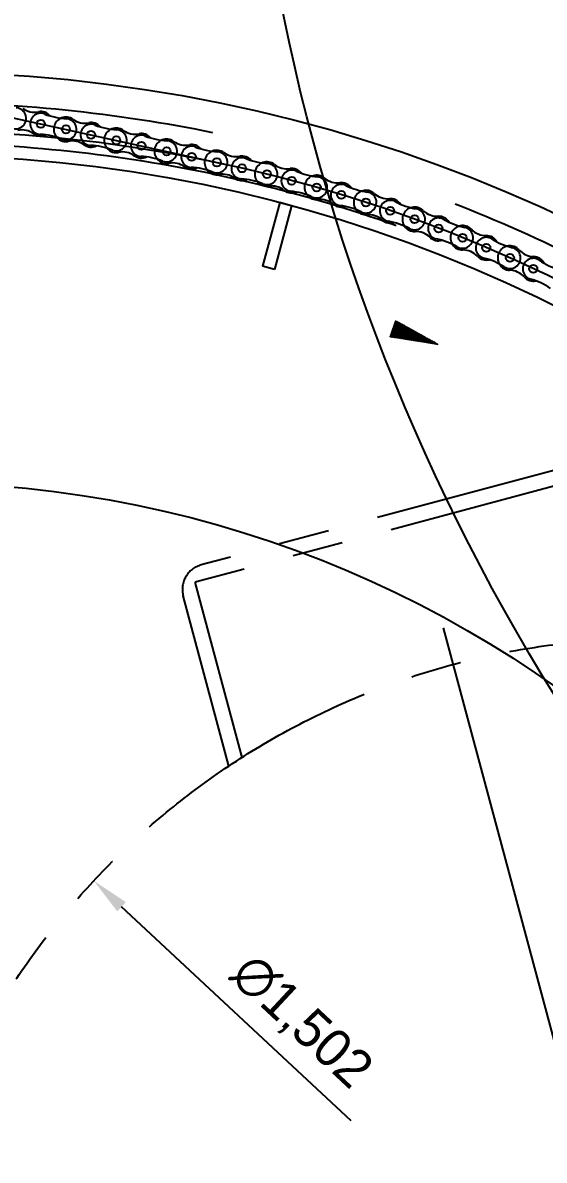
# Model space of a CAD drawing. Header units: millimetres. Extents: x 10462777 to 22643323, y 453826 to 1389191.
# Drawn here: x 11306075 to 11306589, y 595340 to 596462 of the extents above; entities that cross this region are included whole.
import ezdxf

# ---------------------------------------------------------------- set-up
doc = ezdxf.new("R2010")
doc.units = ezdxf.units.MM
doc.header["$LTSCALE"] = 200
doc.header["$MEASUREMENT"] = 0
doc.header["$PDMODE"] = 35
doc.header["$PDSIZE"] = -5
for name, pattern in [('CENTER', [2, 1.25, -0.25, 0.25, -0.25]), ('HIDDEN', [3.75, 2.5, -1.25]), ('PHANTOM', [2.5, 1.25, -0.25, 0.25, -0.25, 0.25, -0.25])]:
    doc.linetypes.add(name, pattern=pattern)
doc.layers.get('0').update_dxf_attribs({"linetype": 'CONTINUOUS'})
doc.layers.get('DEFPOINTS').update_dxf_attribs({"linetype": 'CONTINUOUS'})
for name, color, linetype in [('1', 1, 'CENTER'), ('7', 7, 'CONTINUOUS'), ('CENTER', 1, 'CONTINUOUS'), ('H', 30, 'CONTINUOUS'), ('HIDDEN', 7, 'HIDDEN')]:
    doc.layers.add(name, color=color, linetype=linetype)
doc.layers.add('LAYOUT', color=8, linetype='CONTINUOUS', lineweight=25)
doc.styles.get("Standard").update_dxf_attribs({"font": 'SYMBOL'})
doc.dimstyles.new('ROMANS', dxfattribs={"dimtxt": 2.5, "dimasz": 2.5, "dimexe": 1.25, "dimexo": 0.625, "dimtad": 1, "dimdec": 4, "dimdsep": 46, "dimlunit": 6, "dimtxsty": 'Standard', "dimcen": 2.5, "dimadec": 0, "dimazin": 0, "dimtfac": 1, "dimtdec": 4, "dimtmove": 0, "dimatfit": 3, "dimfxl": 1, "dimtolj": 1, "dimtzin": 0, "dimarcsym": 0})

# ---------------------------------------------------------------- blocks, each defined once
blk = doc.blocks.new('r710ic')
at = {"layer": 'LAYOUT', "color": 3}
blk.add_circle((272041.4, 104232.6), 2050.1, dxfattribs=at)
blk = doc.blocks.new('*D360')
at = {"layer": '7', "color": 1, "lineweight": -2, "transparency": 16777216}
for p, q in [((11304453.2, 596019.1), (11304722.6, 595821.3)), ((11307179, 594017.6), (11304752.8, 595799.1)), ((11307209.2, 593995.5), (11307239.4, 593973.3))]:
    blk.add_line(p, q, dxfattribs=at)
at = {"layer": '7', "color": 1, "transparency": 16777216}
for points in [[(11304726.3, 595826.4), (11304718.9, 595816.3), (11304752.8, 595799.1)], [(11307212.9, 594000.5), (11307205.5, 593990.4), (11307179, 594017.6)]]:
    blk.add_solid(points, dxfattribs=at)
at = {"layer": 'DEFPOINTS', "color": 0, "transparency": 16777216}
for p in [(11304752.8, 595799.1), (11307179, 594017.6)]:
    blk.add_point(p, dxfattribs=at)
at = {"layer": '7', "color": 4, "transparency": 16777216, "insert": (11304555.1, 595990), "char_height": 37.5, "attachment_point": 5, "rotation": 323.7114}
blk.add_mtext('\\A1;∅3,010', dxfattribs=at)
blk = doc.blocks.new('A$C08586AF6')
at = {"layer": '7', "color": 71, "linetype": 'PHANTOM'}
for p, q in [((1462.6, 991), (1636.3, 991)), ((1467.5, 976), (1646.3, 976)), ((1646.3, 526), (1646.3, 976)), ((1661.3, 536), (1661.3, 966))]:
    blk.add_line(p, q, dxfattribs=at)
blk.add_circle((751, 751), 751, dxfattribs=at)
blk.add_arc((1636.3, 966), 25, 0, 90, dxfattribs=at)
blk = doc.blocks.new('*D362')
at = {"layer": '7', "color": 1, "lineweight": -2, "transparency": 16777216}
blk.add_line((11306398.8, 595379), (11306172.4, 595590.1), dxfattribs=at)
at = {"layer": '7', "color": 1, "transparency": 16777216}
blk.add_solid([(11306176.6, 595594.7), (11306168.1, 595585.6), (11306145, 595615.7)], dxfattribs=at)
at = {"layer": 'DEFPOINTS', "color": 0, "transparency": 16777216}
for p in [(11306145, 595615.7), (11307243.5, 594591.4)]:
    blk.add_point(p, dxfattribs=at)
at = {"layer": '7', "color": 4, "transparency": 16777216, "insert": (11306349, 595475.9), "char_height": 37.5, "attachment_point": 5, "rotation": 317.0003}
blk.add_mtext('\\A1;∅1,502', dxfattribs=at)

msp = doc.modelspace()

# ---------------------------------------------------------------- hatches: boundary and pattern name
at = {"layer": '1', "linetype": 'Continuous'}
h = msp.add_hatch(dxfattribs=at)
h.set_pattern_fill('ANSI31', color=27, scale=0.300004, angle=315, style=0, pattern_type=0)
h.set_pattern_definition([(315, (11305118.15898, 603361.51223), (0.212135048, 0.212135048), [])])
h.paths.add_polyline_path([(11306484.96429, 596144.38123), (11306437.20645, 596151.99128), (11306442.68934, 596167.86651)], flags=0)

# ---------------------------------------------------------------- linework, layer by layer
at = {"color": 31}
for centre in [(11306092.68751, 596362.03547, 0), (11306117.49336, 596356.6151, 0), (11306117.502, 596356.6132, 0), (11306117.502, 596356.6132, 0), (11306117.51071, 596356.61159, 0), (11306142.31649, 596351.19092, 0), (11306167.12234, 596345.77055, 0), (11306167.13098, 596345.76865, 0), (11306167.13098, 596345.76865, 0), (11306167.13969, 596345.76704, 0), (11306191.94547, 596340.34637, 0), (11306216.75126, 596334.9257, 0), (11306216.75132, 596334.926, 0), (11306216.75996, 596334.9241, 0), (11306216.75996, 596334.9241, 0), (11306241.56575, 596329.50342, 0), (11306266.3716, 596324.08306, 0), (11306266.38024, 596324.08115, 0), (11306291.08035, 596318.19226, 0), (11306315.82187, 596312.48548, 0), (11306315.83049, 596312.48348, 0), (11306340.35643, 596305.91162, 0), (11306364.88244, 596299.34007, 0), (11306364.89098, 596299.33776, 0), (11306389.17117, 596291.90923, 0), (11306413.45145, 596284.481, 0), (11306413.45991, 596284.47839, 0), (11306437.46444, 596276.20234, 0), (11306461.46907, 596267.92658, 0), (11306461.47743, 596267.92368, 0), (11306485.17674, 596258.8103, 0), (11306508.87615, 596249.69721, 0), (11306508.8844, 596249.69402, 0), (11306532.24928, 596239.75454, 0), (11306555.61427, 596229.81535, 0), (11306555.62241, 596229.81187, 0), (11306578.62408, 596219.05854, 0)]:
    msp.add_circle(centre, 3.97, dxfattribs=at)
for centre, radius, start, end in [((11306067.87302, 596367.45775, 0), 10.4, 248.22129833, 87.12650239), ((11306086.62418, 596393.77889, 0), 20.26731, 234.53396141, 280.8138524), ((11306092.68751, 596362.03547, 0), 10.4, 68.22129233, 267.12651141), ((11306092.68751, 596362.03547, 0), 12.05, 40.22120231, 100.81384238), ((11306121.37861, 596433.84573, 0), 66.92976, 248.22129833, 267.12651141), ((11306117.502, 596356.6132, 0), 12.05, 54.53395234, 168.91741557), ((11306117.502, 596356.6132, 0), 10.4, 248.22129833, 87.12650239), ((11306136.25316, 596382.93434, 0), 20.26731, 234.53396141, 280.8138524), ((11306073.93635, 596335.71433, 0), 20.26731, 54.53395234, 100.81384238), ((11306117.502, 596356.6132, 0), 12.05, 168.91741557, 280.8138524), ((11306142.31649, 596351.19092, 0), 10.4, 68.22129233, 267.12651141), ((11306142.31649, 596351.19092, 0), 12.05, 40.22120231, 100.81384238), ((11306171.00759, 596423.00118, 0), 66.92976, 248.22129833, 267.12651141), ((11306167.13098, 596345.76865, 0), 12.05, 54.53395234, 168.91741557), ((11306167.13098, 596345.76865, 0), 10.4, 248.22129833, 87.12650239), ((11306185.88214, 596372.08979, 0), 20.26731, 234.53396141, 280.8138524), ((11306092.68751, 596362.03547, 0), 12.05, 234.53396141, 295.12660238), ((11306088.8109, 596284.80294, 0), 66.92976, 68.22129233, 87.12650239), ((11306123.56533, 596324.86978, 0), 20.26731, 54.53395234, 100.81384238), ((11306167.13098, 596345.76865, 0), 12.05, 168.91741557, 280.8138524), ((11306191.94547, 596340.34637, 0), 10.4, 68.22129233, 267.12651141), ((11306191.94547, 596340.34637, 0), 12.05, 40.22120231, 100.81384238), ((11306220.63657, 596412.15663, 0), 66.92976, 248.22129833, 267.12651141), ((11306216.75126, 596334.9257, 0), 12.05, 54.53395234, 168.91741557), ((11306216.75996, 596334.9241, 0), 10.4, 248.22129833, 87.12650239), ((11306235.50242, 596361.24684, 0), 20.26731, 234.53396141, 280.8138524), ((11306142.31649, 596351.19092, 0), 12.05, 234.53396141, 295.12660238), ((11306138.43988, 596273.95839, 0), 66.92976, 68.22129233, 87.12650239), ((11306173.19431, 596314.02523, 0), 20.26731, 54.53395234, 100.81384238), ((11306191.94547, 596340.34637, 0), 12.05, 234.53396141, 295.12660238), ((11306216.75126, 596334.9257, 0), 12.05, 168.91741557, 280.8138524), ((11306241.56575, 596329.50342, 0), 10.4, 68.22129233, 267.12651141), ((11306241.56575, 596329.50342, 0), 12.05, 40.22120231, 100.81384238), ((11306270.25684, 596401.31368, 0), 66.92976, 248.22129833, 267.12651141), ((11306266.3302, 596323.90105, 0), 12.05, 53.8715534, 168.25501659), ((11306266.38024, 596324.08115, 0), 10.4, 248.22129833, 87.12650239), ((11306285.3844, 596350.00366, 0), 20.26731, 233.87156244, 280.15145337), ((11306188.06886, 596263.11384, 0), 66.92976, 68.22129233, 87.12650239), ((11306222.81459, 596303.18229, 0), 20.26731, 54.53395234, 100.81384238), ((11306241.56575, 596329.50342, 0), 12.05, 234.53396141, 295.12660238), ((11306266.3302, 596323.90105, 0), 12.05, 168.25501659, 280.15145337), ((11306291.08035, 596318.19226, 0), 10.4, 67.55889342, 266.46411234), ((11306291.08035, 596318.19226, 0), 12.05, 39.55880333, 100.15144335), ((11306320.59971, 596389.66603, 0), 66.92976, 247.5588994, 266.46411234), ((11306315.82187, 596312.48548, 0), 12.05, 51.86038012, 166.24384342), ((11306315.83049, 596312.48348, 0), 10.4, 247.5588994, 86.46410335), ((11306335.78039, 596337.90331, 0), 20.26731, 231.86038918, 278.14028017), ((11306237.68914, 596252.2709, 0), 66.92976, 68.22129233, 87.12650239), ((11306272.02615, 596292.08966, 0), 20.26731, 53.8715534, 100.15144335), ((11306291.08035, 596318.19226, 0), 12.05, 233.87156244, 294.46420337), ((11306315.82187, 596312.48548, 0), 12.05, 166.24384342, 278.14028017), ((11306340.35643, 596305.91162, 0), 10.4, 65.54772021, 264.45293916), ((11306340.35643, 596305.91162, 0), 12.05, 37.54763014, 98.14027016), ((11306372.36593, 596376.3054, 0), 66.92976, 245.54772624, 264.45293916), ((11306364.88244, 596299.34007, 0), 12.05, 49.849207, 164.23267016), ((11306364.89098, 596299.33776, 0), 10.4, 245.54772624, 84.45293021), ((11306385.72068, 596324.04181, 0), 20.26731, 229.84921604, 276.12910701), ((11306286.31113, 596241.00971, 0), 66.92976, 67.55889342, 86.46410335), ((11306320.39791, 596280.49379, 0), 20.26731, 51.86038012, 98.14027016), ((11306364.88244, 596299.34007, 0), 12.05, 164.23267016, 276.12910701), ((11306389.17117, 596291.90923, 0), 10.4, 63.53654696, 262.44176603), ((11306389.17117, 596291.90923, 0), 12.05, 35.5364569, 96.12909699), ((11306423.63139, 596361.13629, 0), 66.92976, 243.53655304, 262.44176603), ((11306340.35643, 596305.91162, 0), 12.05, 231.86038918, 292.45303019), ((11306332.88147, 596228.94399, 0), 66.92976, 65.54772021, 84.45293021), ((11306368.33293, 596267.20749, 0), 20.26731, 49.849207, 96.12909699), ((11306413.45145, 596284.481, 0), 12.05, 162.22149703, 274.11793381), ((11306413.45145, 596284.481, 0), 12.05, 47.8380338, 162.22149703), ((11306413.45991, 596284.47839, 0), 10.4, 243.53655304, 82.44175697), ((11306435.14375, 596308.43621, 0), 20.26731, 227.83804288, 274.11793381), ((11306437.46444, 596276.20234, 0), 10.4, 61.52537376, 260.43059278), ((11306437.46444, 596276.20234, 0), 12.05, 33.52528379, 94.11792381), ((11306389.17117, 596291.90923, 0), 12.05, 229.84921604, 290.44185697), ((11306378.99969, 596215.25134, 0), 66.92976, 63.53654696, 82.44175697), ((11306474.33291, 596344.17739, 0), 66.92976, 241.52537987, 260.43059278), ((11306461.46907, 596267.92658, 0), 12.05, 45.82686064, 160.2103238), ((11306461.47743, 596267.92368, 0), 10.4, 241.52537987, 80.43058382), ((11306483.9887, 596291.10576, 0), 20.26731, 225.82686958, 272.10676059), ((11306415.77214, 596252.24712, 0), 20.26731, 47.8380338, 94.11792381), ((11306437.46444, 596276.20234, 0), 12.05, 227.83804288, 288.43068382), ((11306424.60896, 596199.94863, 0), 66.92976, 61.52537376, 80.43058382), ((11306461.46907, 596267.92658, 0), 12.05, 160.2103238, 272.10676059), ((11306485.17674, 596258.8103, 0), 10.4, 59.51420069, 258.41941966), ((11306485.17674, 596258.8103, 0), 12.05, 31.51411056, 92.10675062), ((11306524.40804, 596325.44961, 0), 66.92976, 239.51420669, 258.41941966), ((11306462.6571, 596235.63112, 0), 20.26731, 45.82686064, 92.10675062), ((11306508.87615, 596249.69721, 0), 12.05, 158.19915064, 270.09558745), ((11306508.87615, 596249.69721, 0), 12.05, 43.81568739, 158.19915064), ((11306508.8844, 596249.69402, 0), 10.4, 239.51420669, 78.41941063), ((11306532.19537, 596272.07181, 0), 20.26731, 223.8156964, 270.09558745), ((11306485.17674, 596258.8103, 0), 12.05, 225.82686958, 286.41951063), ((11306469.6531, 596183.05472, 0), 66.92976, 59.51420069, 78.41941063), ((11306532.24928, 596239.75454, 0), 10.4, 57.50302751, 256.40824641), ((11306532.24928, 596239.75454, 0), 12.05, 29.50293739, 90.09557743), ((11306573.79508, 596304.976, 0), 66.92976, 237.50303341, 256.40824641), ((11306555.61427, 596229.81535, 0), 12.05, 41.80451431, 156.18797741), ((11306508.93006, 596217.37995, 0), 20.26731, 43.81568739, 90.09557743), ((11306532.24928, 596239.75454, 0), 12.05, 223.8156964, 284.40833744), ((11306514.07661, 596164.59042, 0), 66.92976, 57.50302751, 76.40823742), ((11306555.61427, 596229.81535, 0), 12.05, 156.18797741, 268.08441426), ((11306555.62241, 596229.81187, 0), 10.4, 237.50303341, 76.40823742), ((11306579.70435, 596251.35779, 0), 20.26731, 221.80452318, 268.08441426), ((11306578.62408, 596219.05854, 0), 12.05, 27.49176418, 88.08440421), ((11306578.62408, 596219.05854, 0), 10.4, 55.49185435, 254.39707322), ((11306622.43319, 596282.7818, 0), 66.92976, 235.49186028, 254.39707322), ((11306554.534, 596197.51611, 0), 20.26731, 41.80451431, 88.08440421), ((11306578.62408, 596219.05854, 0), 12.05, 221.80452318, 282.39716424), ((11306557.82476, 596144.57848, 0), 66.92976, 55.49185435, 74.39706431)]:
    msp.add_arc(centre, radius, start, end, dxfattribs=at)
at = {"layer": '7', "color": 4}
for radius in [1505, 1423]:
    msp.add_circle((11305965.89432, 594908.38292, 0), radius, dxfattribs=at)
at = {"layer": 'CENTER'}
for p, q in [((11305658.2686, 596456.46719, 0), (11306274.08201, 596322.23371, 0)), ((11306898.28121, 594341.89997, 0), (11306490.12357, 595865.16499, 0))]:
    msp.add_line(p, q, dxfattribs=at)
for radius in [1447.05, 1100]:
    msp.add_circle((11305965.89432, 594908.38292, 0), radius, dxfattribs=at)
at = {"layer": 'H'}
for p, q in [((11306328.39826, 596284.44828, 0), (11306311.57503, 596221.66311, 0)), ((11306339.98937, 596281.34246, 0), (11306323.16614, 596218.55728, 0)), ((11306339.98937, 596281.34246, 0), (11306328.39826, 596284.44828, 0)), ((11306323.16614, 596218.55728, 0), (11306311.57503, 596221.66311, 0))]:
    msp.add_line(p, q, dxfattribs=at)
at = {"layer": 'HIDDEN'}
for radius in [1475, 1435]:
    msp.add_circle((11305965.89432, 594908.38292, 0), radius, dxfattribs=at)

# ---------------------------------------------------------------- block references
at = {"layer": '7', "rotation": 105}
msp.add_blockref('A$C08586AF6', (11307613.98578, 594572.49529, 0), dxfattribs=at)
at = {"layer": 'LAYOUT', "color": 2, "rotation": 89.99999999999999}
msp.add_blockref('r710ic', (11412573.40786, 324839.74027, 0), dxfattribs=at)

# ---------------------------------------------------------------- dimensions: what is measured, and where the dimension line sits
at = {"layer": '7'}
for p1, p2, picture, middle in [((11307178.99439, 594017.64546, 0), (11304752.79425, 595799.12038, 0), '*D360', (11304533.29179, 595960.29344, 0)), ((11307243.45158, 594591.35446, 0), (11306144.9532, 595615.7105, 0), '*D362', (11306323.80591, 595448.92933, 0))]:
    dim = msp.add_diameter_dim_2p(p1=p1, p2=p2, dimstyle='ROMANS', override={"dimscale": 15, "dimexo": 1, "dimgap": 1, "dimclrd": 1, "dimclre": 1, "dimclrt": 4, "dimadec": 4, "dimazin": 2}, dxfattribs=at)
    dim.commit()
    dim.dimension.update_dxf_attribs({"geometry": picture, "text_midpoint": middle, "dimtype": 163})

doc.saveas('drawing.dxf')
